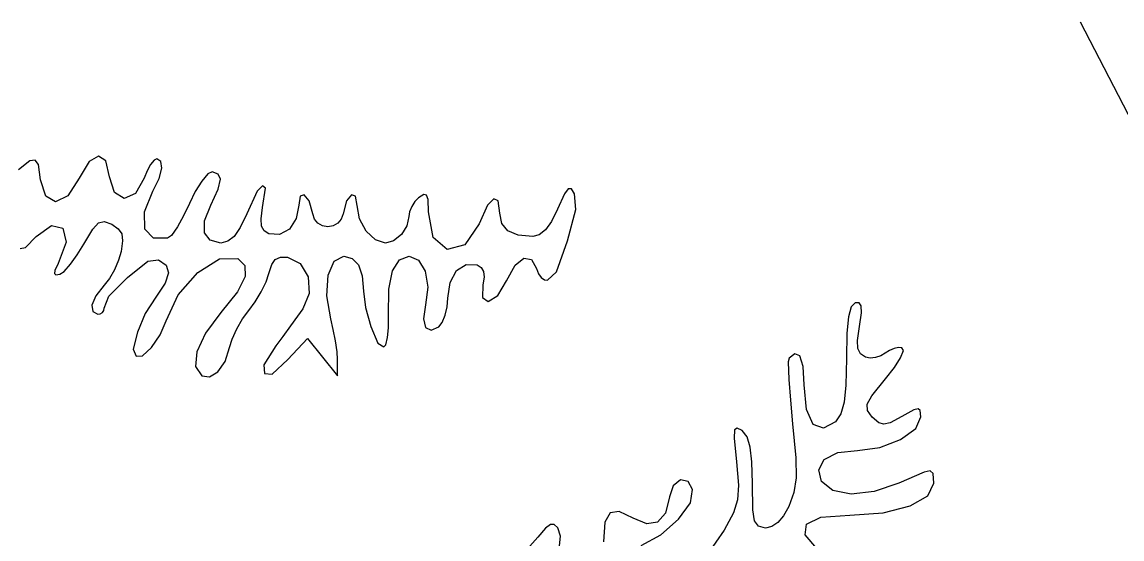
# Model space of a CAD drawing. Header units: metres. Extents: x -276 to 353, y -236 to 239.
# Drawn here: x -163.2 to 6.5, y -79.8 to 0 of the extents above; entities that cross this region are included whole.
import ezdxf

# ---------------------------------------------------------------- set-up
doc = ezdxf.new("R2010")
doc.units = ezdxf.units.M
doc.layers.add('Draw', color=2, linetype='CONTINUOUS')
doc.layers.add('Skip', color=1, linetype='CONTINUOUS')

msp = doc.modelspace()

# ---------------------------------------------------------------- linework, layer by layer
at = {"layer": 'draw'}
for p, q in [((-162.06, -21.41), (-163.78, -22.83)), ((-161.23, -21.32), (-162.06, -21.41)), ((-160.69, -22.01), (-161.23, -21.32)), ((-160.37, -24.38), (-160.69, -22.01)), ((-152.89, -21.52), (-154.42, -24.13)), ((-151.45, -20.73), (-152.89, -21.52)), ((-150.32, -21.46), (-151.45, -20.73)), ((-149.74, -23.88), (-150.32, -21.46)), ((-143.4, -22.01), (-143.94, -22.98)), ((-142.87, -21.31), (-143.4, -22.01)), ((-142.46, -21.13), (-142.87, -21.31)), ((-141.81, -21.54), (-142.46, -21.13)), ((-141.65, -22.55), (-141.81, -21.54)), ((-143.94, -22.98), (-144.4, -24.13)), ((-142.07, -24.14), (-141.65, -22.55)), ((-134.59, -23.42), (-135.52, -24.57)), ((-133.93, -23.13), (-134.59, -23.42)), ((-132.99, -23.47), (-133.93, -23.13)), ((-132.63, -24.29), (-132.99, -23.47)), ((-159.59, -26.88), (-160.37, -24.38)), ((-154.42, -24.13), (-156.16, -26.82)), ((-148.99, -26.32), (-149.74, -23.88)), ((-144.4, -24.13), (-145.74, -26.5)), ((-143.05, -26.13), (-142.07, -24.14)), ((-135.52, -24.57), (-136.51, -26.16)), ((-132.97, -25.8), (-132.63, -24.29)), ((-126.13, -25.3), (-126.96, -26.1)), ((-125.67, -25.66), (-126.13, -25.3)), ((-158.06, -27.74), (-159.59, -26.88)), ((-156.16, -26.82), (-158.06, -27.74)), ((-147.48, -27.26), (-148.99, -26.32)), ((-145.74, -26.5), (-147.48, -27.26)), ((-144.36, -29.32), (-143.05, -26.13)), ((-136.51, -26.16), (-137.42, -28.04)), ((-134.13, -28.27), (-132.97, -25.8)), ((-126.96, -26.1), (-128.55, -29.63)), ((-126.12, -28.62), (-125.67, -25.66)), ((-120.31, -26.89), (-120.55, -28.3)), ((-119.69, -26.67), (-120.31, -26.89)), ((-118.92, -27.62), (-119.69, -26.67)), ((-112.42, -26.67), (-113.19, -27.6)), ((-111.79, -26.9), (-112.42, -26.67)), ((-111.55, -28.35), (-111.79, -26.9)), ((-102.05, -27.13), (-102.63, -27.73)), ((-101.25, -26.61), (-102.05, -27.13)), ((-100.82, -26.72), (-101.25, -26.61)), ((-100.6, -27.39), (-100.82, -26.72)), ((-79.55, -26.52), (-80.62, -28.88)), ((-78.96, -25.74), (-79.55, -26.52)), ((-78.48, -25.77), (-78.96, -25.74)), ((-77.99, -26.55), (-78.48, -25.77)), ((-77.79, -28.96), (-77.99, -26.55)), ((-137.42, -28.04), (-138.32, -29.95)), ((-135.09, -30.71), (-134.13, -28.27)), ((-126.37, -30.39), (-126.12, -28.62)), ((-120.55, -28.3), (-120.93, -30.36)), ((-118.39, -29.63), (-118.92, -27.62)), ((-113.19, -27.6), (-113.72, -29.63)), ((-111.19, -30.37), (-111.55, -28.35)), ((-103.11, -28.5), (-103.44, -29.32)), ((-102.63, -27.73), (-103.11, -28.5)), ((-100.55, -29.3), (-100.6, -27.39)), ((-91.41, -28.28), (-92.73, -31.14)), ((-90.43, -27.31), (-91.41, -28.28)), ((-89.77, -27.62), (-90.43, -27.31)), ((-89.55, -29.52), (-89.77, -27.62)), ((-144.3, -31.98), (-144.36, -29.32)), ((-138.32, -29.95), (-139.28, -31.64)), ((-128.55, -29.63), (-129.57, -31.74)), ((-126.3, -31.51), (-126.37, -30.39)), ((-120.93, -30.36), (-122, -31.99)), ((-118.1, -30.44), (-118.39, -29.63)), ((-117.58, -31.08), (-118.1, -30.44)), ((-114.01, -30.44), (-114.52, -31.08)), ((-113.72, -29.63), (-114.01, -30.44)), ((-110.15, -32.28), (-111.19, -30.37)), ((-103.55, -30.05), (-103.85, -31.48)), ((-103.44, -29.32), (-103.55, -30.05)), ((-99.79, -33.28), (-100.55, -29.3)), ((-89.22, -31.11), (-89.55, -29.52)), ((-80.62, -28.88), (-81.57, -30.79)), ((-79.08, -33.81), (-77.79, -28.96)), ((-161.05, -33.13), (-158.71, -31.41)), ((-158.71, -31.41), (-156.97, -31.81)), ((-156.97, -31.81), (-156.44, -34.01)), ((-153.73, -34.31), (-152.34, -31.96)), ((-152.34, -31.96), (-151.46, -31.02)), ((-151.46, -31.02), (-150.57, -30.82)), ((-150.57, -30.82), (-149.37, -31.22)), ((-149.37, -31.22), (-148.39, -31.92)), ((-148.39, -31.92), (-147.87, -32.72)), ((-142.96, -33.38), (-144.3, -31.98)), ((-139.28, -31.64), (-140.19, -32.95)), ((-135.11, -32.55), (-135.09, -30.71)), ((-129.57, -31.74), (-130.51, -33.1)), ((-125.9, -32.23), (-126.3, -31.51)), ((-125.15, -32.73), (-125.9, -32.23)), ((-122, -31.99), (-123.52, -32.83)), ((-116.88, -31.48), (-117.58, -31.08)), ((-116.05, -31.63), (-116.88, -31.48)), ((-115.23, -31.48), (-116.05, -31.63)), ((-114.52, -31.08), (-115.23, -31.48)), ((-103.85, -31.48), (-104.71, -32.83)), ((-92.73, -31.14), (-94.95, -34.4)), ((-88.3, -32.24), (-89.22, -31.11)), ((-86.71, -32.91), (-88.3, -32.24)), ((-82.5, -32.1), (-83.44, -32.86)), ((-81.57, -30.79), (-82.5, -32.1)), ((-162.72, -34.81), (-161.05, -33.13)), ((-147.74, -33.79), (-147.96, -35.42)), ((-147.87, -32.72), (-147.74, -33.79)), ((-140.79, -33.39), (-142.96, -33.38)), ((-140.19, -32.95), (-140.79, -33.39)), ((-134.21, -33.7), (-135.11, -32.55)), ((-132.55, -34.13), (-134.21, -33.7)), ((-131.48, -33.86), (-132.55, -34.13)), ((-130.51, -33.1), (-131.48, -33.86)), ((-123.52, -32.83), (-125.15, -32.73)), ((-108.71, -33.65), (-110.15, -32.28)), ((-107.18, -34.13), (-108.71, -33.65)), ((-105.91, -33.79), (-107.18, -34.13)), ((-104.71, -32.83), (-105.91, -33.79)), ((-97.63, -35.14), (-99.79, -33.28)), ((-84.43, -33.13), (-86.71, -32.91)), ((-83.44, -32.86), (-84.43, -33.13)), ((-80.78, -38.55), (-79.08, -33.81)), ((-163.54, -34.98), (-162.72, -34.81)), ((-156.44, -34.01), (-157.65, -37.31)), ((-154.72, -35.94), (-153.73, -34.31)), ((-147.96, -35.42), (-148.35, -36.77)), ((-94.95, -34.4), (-97.63, -35.14)), ((-157.65, -37.31), (-158.18, -38.37)), ((-155.77, -37.38), (-154.72, -35.94)), ((-148.35, -36.77), (-148.98, -38.24)), ((-146.96, -39.46), (-143.81, -36.93)), ((-143.81, -36.93), (-142.17, -36.72)), ((-142.17, -36.72), (-141.02, -37.55)), ((-136.1, -38.69), (-132.76, -36.58)), ((-132.76, -36.58), (-129.96, -36.52)), ((-129.96, -36.52), (-128.86, -37.61)), ((-124.72, -37.43), (-124.17, -36.66)), ((-124.17, -36.66), (-123.39, -36.31)), ((-123.39, -36.31), (-122.29, -36.31)), ((-122.29, -36.31), (-120.31, -37.29)), ((-120.31, -37.29), (-119.08, -39.35)), ((-116.02, -39.11), (-115.08, -36.92)), ((-115.08, -36.92), (-113.58, -36.13)), ((-113.58, -36.13), (-112.29, -36.5)), ((-112.29, -36.5), (-111.33, -37.51)), ((-106.07, -38.4), (-105.02, -36.74)), ((-105.02, -36.74), (-103.51, -36.13)), ((-103.51, -36.13), (-102.06, -36.75)), ((-102.06, -36.75), (-101.04, -38.47)), ((-87.16, -37.55), (-85.8, -36.45)), ((-85.8, -36.45), (-84.66, -36.68)), ((-84.66, -36.68), (-83.86, -38.06)), ((-158.18, -38.37), (-158.25, -38.85)), ((-158.25, -38.85), (-158.02, -39.04)), ((-158.02, -39.04), (-157.4, -38.92)), ((-157.4, -38.92), (-156.74, -38.5)), ((-156.74, -38.5), (-155.77, -37.38)), ((-148.98, -38.24), (-149.76, -39.61)), ((-140.65, -38.73), (-141.15, -40.34)), ((-141.02, -37.55), (-140.65, -38.73)), ((-139.13, -42.13), (-136.1, -38.69)), ((-128.86, -37.61), (-128.8, -39.27)), ((-125.6, -40.1), (-125.17, -38.81)), ((-125.17, -38.81), (-124.72, -37.43)), ((-111.33, -37.51), (-110.74, -39.21)), ((-106.63, -41.24), (-106.07, -38.4)), ((-101.04, -38.47), (-100.64, -40.94)), ((-97.21, -40.21), (-96.19, -38.37)), ((-96.19, -38.37), (-94.71, -37.42)), ((-94.71, -37.42), (-93.04, -37.49)), ((-93.04, -37.49), (-92.39, -37.92)), ((-92.39, -37.92), (-92.02, -38.54)), ((-92.02, -38.54), (-91.93, -39.42)), ((-88.48, -39.94), (-87.16, -37.55)), ((-83.86, -38.06), (-83.56, -38.86)), ((-83.56, -38.86), (-83.13, -39.47)), ((-82.18, -39.85), (-80.78, -38.55)), ((-150.57, -40.64), (-151.85, -42.27)), ((-149.76, -39.61), (-150.57, -40.64)), ((-149.84, -42.33), (-146.96, -39.46)), ((-141.15, -40.34), (-142.62, -42.49)), ((-128.8, -39.27), (-129.99, -41.65)), ((-126.36, -41.65), (-125.6, -40.1)), ((-119.08, -39.35), (-118.92, -41.93)), ((-116.24, -42.28), (-116.02, -39.11)), ((-110.74, -39.21), (-110.55, -41.56)), ((-97.55, -42.63), (-97.21, -40.21)), ((-92.14, -40.6), (-92.21, -42.54)), ((-91.93, -39.42), (-92.14, -40.6)), ((-89.85, -42.24), (-88.48, -39.94)), ((-83.13, -39.47), (-82.65, -39.82)), ((-82.65, -39.82), (-82.18, -39.85)), ((-151.85, -42.27), (-152.47, -43.73)), ((-150.55, -44.2), (-149.84, -42.33)), ((-141.03, -46.13), (-139.13, -42.13)), ((-129.99, -41.65), (-132.55, -44.86)), ((-127.29, -43.2), (-126.36, -41.65)), ((-118.92, -41.93), (-119.92, -44.3)), ((-115.62, -45.81), (-116.24, -42.28)), ((-110.55, -41.56), (-110.27, -44.08)), ((-106.68, -45.38), (-106.63, -41.24)), ((-100.64, -40.94), (-100.98, -43.67)), ((-91.32, -43.15), (-89.85, -42.24)), ((-152.47, -43.73), (-152.31, -44.7)), ((-142.62, -42.49), (-144.23, -44.98)), ((-128.26, -44.52), (-127.29, -43.2)), ((-110.27, -44.08), (-109.42, -47.01)), ((-100.98, -43.67), (-101.31, -45.81)), ((-97.97, -45.27), (-97.66, -43.96)), ((-97.66, -43.96), (-97.55, -42.63)), ((-92.21, -42.54), (-91.32, -43.15)), ((-35.34, -43.98), (-35.75, -45.54)), ((-34.7, -43.35), (-35.34, -43.98)), ((-34.09, -43.38), (-34.7, -43.35)), ((-33.76, -43.83), (-34.09, -43.38)), ((-33.73, -44.9), (-33.76, -43.83)), ((-152.31, -44.7), (-151.55, -45.13)), ((-151.55, -45.13), (-151.17, -45.06)), ((-151.17, -45.06), (-150.85, -44.85)), ((-150.85, -44.85), (-150.63, -44.55)), ((-150.63, -44.55), (-150.55, -44.2)), ((-144.23, -44.98), (-145.45, -47.91)), ((-132.55, -44.86), (-134.95, -48.03)), ((-129.22, -45.83), (-128.26, -44.52)), ((-120.74, -45.43), (-121.84, -46.93)), ((-119.92, -44.3), (-120.74, -45.43)), ((-115.22, -47.45), (-115.62, -45.81)), ((-106.69, -47.2), (-106.68, -45.38)), ((-101.31, -45.81), (-100.98, -47.18)), ((-98.42, -46.37), (-97.97, -45.27)), ((-35.75, -45.54), (-35.99, -48.02)), ((-34.03, -47), (-33.73, -44.9)), ((-141.94, -48.3), (-141.03, -46.13)), ((-130.84, -48.95), (-130.12, -47.39)), ((-130.12, -47.39), (-129.22, -45.83)), ((-121.84, -46.93), (-123.01, -48.54)), ((-114.88, -49.24), (-115.22, -47.45)), ((-109.42, -47.01), (-108.34, -49.56)), ((-106.84, -48.73), (-106.69, -47.2)), ((-100.98, -47.18), (-100.14, -47.58)), ((-100.14, -47.58), (-98.96, -47.05)), ((-98.96, -47.05), (-98.42, -46.37)), ((-34.32, -49.15), (-34.03, -47)), ((-145.45, -47.91), (-146.1, -50.52)), ((-143.27, -50.25), (-141.94, -48.3)), ((-134.95, -48.03), (-136.29, -50.91)), ((-131.23, -50.24), (-130.84, -48.95)), ((-123.01, -48.54), (-124.07, -50)), ((-122.24, -52.11), (-119.19, -48.85)), ((-119.19, -48.85), (-116.88, -51.74)), ((-107.09, -49.86), (-106.84, -48.73)), ((-35.99, -48.02), (-36.05, -51.93)), ((-34.27, -50.42), (-34.32, -49.15)), ((-146.1, -50.52), (-145.61, -51.59)), ((-144.64, -51.55), (-143.27, -50.25)), ((-136.29, -50.91), (-136.47, -53.19)), ((-131.92, -52.39), (-131.23, -50.24)), ((-124.07, -50), (-125.96, -52.95)), ((-114.64, -50.9), (-114.88, -49.24)), ((-114.56, -52.13), (-114.64, -50.9)), ((-108.34, -49.56), (-107.44, -50.13)), ((-107.44, -50.13), (-107.09, -49.86)), ((-33.88, -51.21), (-34.27, -50.42)), ((-29.43, -50.71), (-30.07, -51.14)), ((-28.71, -50.4), (-29.43, -50.71)), ((-28.03, -50.26), (-28.71, -50.4)), ((-27.49, -50.32), (-28.03, -50.26)), ((-27.72, -51.84), (-27.27, -50.74)), ((-27.27, -50.74), (-27.49, -50.32)), ((-145.61, -51.59), (-144.64, -51.55)), ((-133.03, -54.02), (-131.92, -52.39)), ((-124.67, -54.39), (-122.24, -52.11)), ((-116.88, -51.74), (-114.56, -54.63)), ((-114.56, -54.63), (-114.56, -52.13)), ((-44.9, -51.88), (-45.05, -52.46)), ((-45.05, -52.46), (-44.93, -55.17)), ((-44.02, -51.21), (-44.9, -51.88)), ((-43.24, -51.52), (-44.02, -51.21)), ((-42.71, -53.19), (-43.24, -51.52)), ((-36.05, -51.93), (-36.13, -56.07)), ((-33.13, -51.74), (-33.88, -51.21)), ((-32.41, -51.88), (-33.13, -51.74)), ((-31.57, -51.82), (-32.41, -51.88)), ((-30.75, -51.56), (-31.57, -51.82)), ((-30.07, -51.14), (-30.75, -51.56)), ((-28.65, -53.32), (-27.72, -51.84)), ((-136.47, -53.19), (-135.51, -54.65)), ((-134.3, -54.8), (-133.03, -54.02)), ((-125.96, -52.95), (-125.82, -54.29)), ((-125.82, -54.29), (-124.67, -54.39)), ((-42.55, -56), (-42.71, -53.19)), ((-30.01, -55.07), (-28.65, -53.32)), ((-135.51, -54.65), (-134.3, -54.8)), ((-44.93, -55.17), (-44.7, -58.38)), ((-42.23, -59.82), (-42.55, -56)), ((-32.14, -57.71), (-30.01, -55.07)), ((-36.13, -56.07), (-36.41, -58.71)), ((-44.7, -58.38), (-44.35, -62.05)), ((-36.41, -58.71), (-36.92, -60.49)), ((-32.84, -59.01), (-32.14, -57.71)), ((-32.8, -59.98), (-32.84, -59.01)), ((-41.17, -62.12), (-42.23, -59.82)), ((-36.92, -60.49), (-37.75, -61.75)), ((-32.07, -61.03), (-32.8, -59.98)), ((-31.07, -61.87), (-32.07, -61.03)), ((-27.52, -60.92), (-29.3, -61.87)), ((-25.65, -59.88), (-27.52, -60.92)), ((-24.99, -59.72), (-25.65, -59.88)), ((-25.33, -62.76), (-24.55, -60.96)), ((-24.65, -60), (-24.99, -59.72)), ((-24.55, -60.96), (-24.65, -60)), ((-52.9, -62.7), (-53.32, -62.98)), ((-52.12, -63.07), (-52.9, -62.7)), ((-44.35, -62.05), (-43.87, -67.27)), ((-39.59, -62.7), (-41.17, -62.12)), ((-37.75, -61.75), (-39.59, -62.7)), ((-30.27, -62.11), (-31.07, -61.87)), ((-29.3, -61.87), (-30.27, -62.11)), ((-27.69, -64.47), (-25.33, -62.76)), ((-53.32, -62.98), (-53.38, -64.26)), ((-53.38, -64.26), (-53, -67.9)), ((-51.39, -64.06), (-52.12, -63.07)), ((-50.91, -65.63), (-51.39, -64.06)), ((-30.92, -65.71), (-27.69, -64.47)), ((-50.63, -67.92), (-50.91, -65.63)), ((-37.37, -66.48), (-34.34, -66.13)), ((-34.34, -66.13), (-30.92, -65.71)), ((-43.87, -67.27), (-43.82, -70.36)), ((-40.31, -69.14), (-39.48, -67.56)), ((-39.48, -67.56), (-37.37, -66.48)), ((-53, -67.9), (-52.7, -71.49)), ((-50.55, -71.25), (-50.63, -67.92)), ((-39.89, -70.96), (-40.31, -69.14)), ((-24.08, -69.5), (-27.96, -71.19)), ((-23.13, -69.3), (-24.08, -69.5)), ((-22.67, -69.69), (-23.13, -69.3)), ((-61.64, -70.67), (-62.79, -71.59)), ((-60.48, -70.93), (-61.64, -70.67)), ((-59.78, -72.19), (-60.48, -70.93)), ((-50.5, -75.32), (-50.55, -71.25)), ((-43.82, -70.36), (-44.15, -72.63)), ((-38.16, -72.35), (-39.89, -70.96)), ((-27.96, -71.19), (-31.78, -72.48)), ((-23.48, -73.13), (-22.55, -71.18)), ((-22.55, -71.18), (-22.67, -69.69)), ((-62.79, -71.59), (-63.36, -73.3)), ((-60.11, -74.25), (-59.78, -72.19)), ((-52.7, -71.49), (-52.85, -73.75)), ((-44.15, -72.63), (-44.93, -74.8)), ((-35.33, -72.87), (-38.16, -72.35)), ((-31.78, -72.48), (-35.33, -72.87)), ((-63.36, -73.3), (-63.99, -75.83)), ((-61.95, -76.77), (-60.11, -74.25)), ((-52.85, -73.75), (-53.48, -75.76)), ((-26.24, -74.72), (-23.48, -73.13)), ((-72.5, -75.79), (-73.33, -77.21)), ((-71.11, -75.55), (-72.5, -75.79)), ((-68.94, -76.61), (-71.11, -75.55)), ((-63.99, -75.83), (-65.19, -77.23)), ((-53.48, -75.76), (-54.89, -78.44)), ((-50.23, -77.02), (-50.5, -75.32)), ((-45.74, -76.22), (-46.63, -77.27)), ((-44.93, -74.8), (-45.74, -76.22)), ((-40.01, -76.42), (-35.55, -76.13)), ((-35.55, -76.13), (-30.4, -75.78)), ((-30.4, -75.78), (-26.24, -74.72)), ((-81.72, -77.57), (-82.48, -78.14)), ((-81.12, -77.58), (-81.72, -77.57)), ((-80.59, -78.07), (-81.12, -77.58)), ((-73.33, -77.21), (-73.55, -80.23)), ((-66.87, -77.49), (-68.94, -76.61)), ((-65.19, -77.23), (-66.87, -77.49)), ((-64.66, -79.15), (-61.95, -76.77)), ((-49.62, -77.82), (-50.23, -77.02)), ((-48.54, -78.13), (-49.62, -77.82)), ((-47.57, -77.91), (-48.54, -78.13)), ((-46.63, -77.27), (-47.57, -77.91)), ((-42.41, -79.16), (-42.2, -77.51)), ((-42.2, -77.51), (-40.01, -76.42)), ((-83.64, -79.51), (-84.9, -80.92)), ((-82.48, -78.14), (-83.64, -79.51)), ((-80.16, -79.36), (-80.59, -78.07)), ((-80.3, -80.86), (-80.16, -79.36)), ((-67.72, -80.81), (-64.66, -79.15)), ((-54.89, -78.44), (-57.49, -82.16)), ((-40.61, -81.28), (-42.41, -79.16))]:
    msp.add_line(p, q, dxfattribs=at)
at = {"layer": 'skip'}
msp.add_line((0, 0), (22.6, -43.67), dxfattribs=at)

doc.saveas('drawing.dxf')
